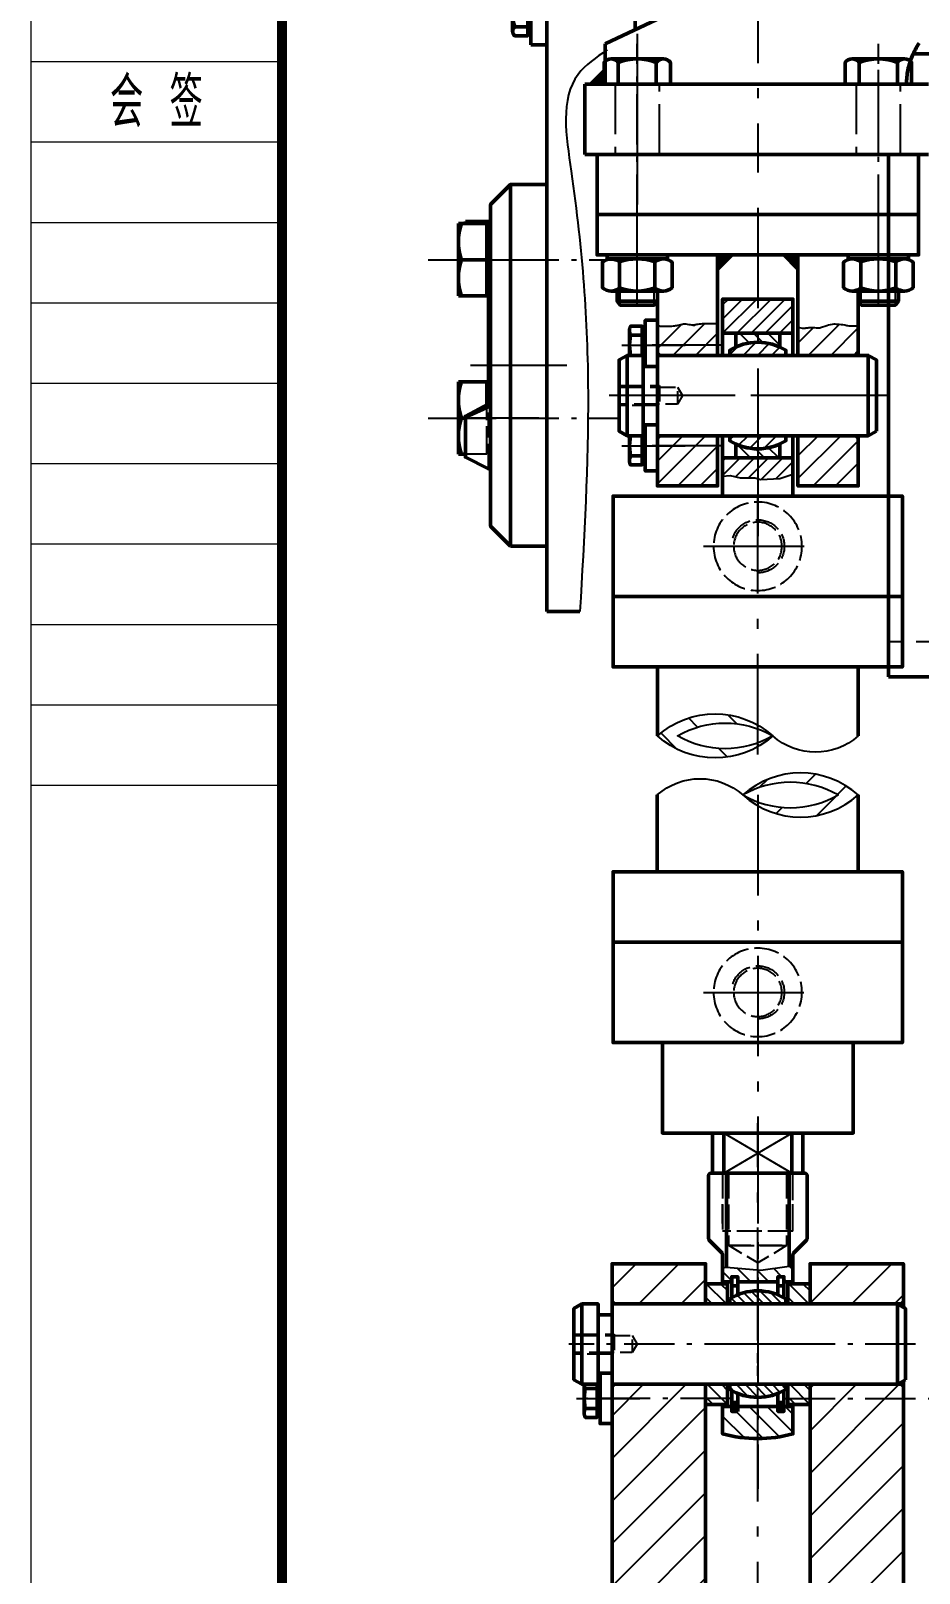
# Model space of a CAD drawing. Extents: x 0 to 5945, y 0 to 4205.
# Drawn here: x 0 to 442, y 1588 to 2355 of the extents above; entities that cross this region are included whole.
import ezdxf
from ezdxf.enums import TextEntityAlignment as Align

# ---------------------------------------------------------------- set-up
doc = ezdxf.new("R2010")
doc.units = 0
doc.header["$LTSCALE"] = 5
for name, pattern in [('CENTER', [16, 10, -2.5, 1, -2.5]), ('CENTER2', [8, 5, -1.25, 0.5, -1.25]), ('DASHED', [6.25, 5, -1.25]), ('DASHED2', [3.1, 2.5, -0.6])]:
    doc.linetypes.add(name, pattern=pattern)
doc.layers.get('0').update_dxf_attribs({"color": 4, "linetype": 'CONTINUOUS', "lineweight": 50})
for name, color, linetype, lineweight in [('1', 4, 'CONTINUOUS', 50), ('3', 7, 'DASHED', 25), ('3A', 7, 'DASHED2', 25), ('4', 7, 'CONTINUOUS', 25), ('7', 2, 'CENTER', 25), ('7A', 2, 'CENTER2', 25), ('8', 7, 'CONTINUOUS', 25), ('图框_外框', 130, 'CONTINUOUS', 20)]:
    doc.layers.add(name, color=color, linetype=linetype, lineweight=lineweight)
doc.styles.add('H35', font='bgdx.shx', dxfattribs={"width": 0.7, "bigfont": 'bghzdx.shx'})
doc.styles.add('H5', font='bgdx.shx', dxfattribs={"width": 0.7, "bigfont": 'bghzdx.shx'})

# ---------------------------------------------------------------- blocks, each defined once
blk = doc.blocks.new('643_s')
at = {"layer": '1'}
for p, q in [((0, 180), (0, 0)), ((18, 166.6), (18, 90)), ((18, 90), (18, 13.4))]:
    blk.add_line(p, q, dxfattribs=at)
for points in [[(-10, 153.688101), (-10, 170), (0, 180), (18, 180), (18, 166.6)], [(-10, 155.5), (-10, 153.688101)], [(0, 0), (-10, 10), (-10, 131.311899)], [(18, 13.4), (18, 0), (0, 0)]]:
    blk.add_lwpolyline(points, dxfattribs=at)
at = {"layer": '7', "flags": 128}
for points in [[(-20, 142.5), (-10, 142.5), (4, 142.5), (14, 142.5)], [(-20, 90), (-10, 90), (18, 90), (28, 90)], [(14, 63.75), (4, 63.75), (-10, 63.75), (-20, 63.75)]]:
    blk.add_lwpolyline(points, dxfattribs=at)
blk = doc.blocks.new('22107644-S2')
at = {"layer": '1'}
for points in [[(0, 0), (72.2, 0)], [(72.7, 0), (78.29, -12.5), (77.79, -12.5), (71.7, -1)], [(96.75, -12.5), (98.21, -12.5), (104, -1), (104, 0), (72.2, 0)], [(-19, -12.5), (-19, 0), (0, 0)], [(71.7, -1), (-18, -1), (-18, -12.5), (-19, -12.5)], [(78.04, -12.5), (96.75, -12.5)]]:
    blk.add_lwpolyline(points, dxfattribs=at)
at = {"layer": '3A'}
for p, q in [((-13, 0), (-13, -1)), ((13, 0), (13, -1))]:
    blk.add_line(p, q, dxfattribs=at)
blk.add_lwpolyline([(104, -1), (71.7, -1)], dxfattribs=at)
blk = doc.blocks.new('6kt-schr-N24x50-S4')
at = {"layer": '1'}
for p, q in [((-15, -18), (-15, 18)), ((-0.8, 18), (-15, 18)), ((-0.8, 16.6), (-0.8, 18)), ((-0.8, -16.6), (-0.8, 16.6)), ((-0.8, 16.6), (0, 16.6)), ((0, 16.6), (0, 11.19)), ((0, 11.19), (0, -11.19)), ((-13.39, 0), (-0.8, 0)), ((0, -11.19), (0, -16.6)), ((-0.8, -18), (-15, -18)), ((-0.8, -18), (-0.8, -16.6)), ((-0.8, -16.6), (0, -16.6))]:
    blk.add_line(p, q, dxfattribs=at)
for centre in [(10.95, 9), (10.95, -9)]:
    blk.add_arc(centre, 25.95, 159.70545, 200.29455, dxfattribs=at)
at = {"layer": '7A'}
blk.add_line((-30, 0), (65, 0), dxfattribs=at)
blk = doc.blocks.new('6kt-schr-N24x50-S3')
at = {"layer": '1'}
for p, q in [((-15, -18), (-15, 18)), ((-0.8, 18), (-15, 18)), ((-0.8, 16.6), (-0.8, 18)), ((-0.8, 16.6), (0, 16.6)), ((-0.8, 6.62), (-0.8, 16.6)), ((0, 16.6), (0, 11.19)), ((0, 11.19), (0, 7.05)), ((-11.5, 0), (-13.39, 0)), ((-11.5, -18), (-15, -18))]:
    blk.add_line(p, q, dxfattribs=at)
for centre in [(10.95, 9), (10.95, -9)]:
    blk.add_arc(centre, 25.95, 159.70545, 200.29455, dxfattribs=at)
at = {"layer": '3A'}
for p, q in [((-11.5, 0), (-0.8, 0)), ((-0.8, -16.6), (-0.8, 6.62)), ((-0.8, -18), (-11.5, -18)), ((-0.8, -18), (-0.8, -16.6)), ((-0.8, -16.6), (0, -16.6))]:
    blk.add_line(p, q, dxfattribs=at)
at = {"layer": '7A'}
blk.add_line((-30, 0), (65, 0), dxfattribs=at)
blk = doc.blocks.new('640_D1')
at = {"layer": '1', "flags": 128}
for points in [[(-272.5, 128), (-225, 128)], [(-75, 128), (30.4, 128)], [(90.4, 128), (120.4, 128), (120.4, 84), (90.4, 84)]]:
    blk.add_lwpolyline(points, dxfattribs=at)
at = {"layer": '1'}
for points in [[(-272.5, 111.5), (-272.5, 128)], [(30.4, 84), (16.6, 84)], [(90.4, 7), (120.4, 7), (120.4, -37), (90.4, -37), (74.08, -37)]]:
    blk.add_lwpolyline(points, dxfattribs=at)
at = {"layer": '3A'}
blk.add_line((73.6, -36), (90.4, -36), dxfattribs=at)
at = {"layer": '3A', "flags": 128}
for points in [[(30.4, 84), (30.4, 127), (29.4, 128)], [(90.4, 84), (90.4, 127), (91.4, 128)], [(90.4, 7), (90.4, -36), (91.4, -37)]]:
    blk.add_lwpolyline(points, dxfattribs=at)
at = {"layer": '4'}
blk.add_spline([(6.93, 98), (-5.23, 112.41), (-53.45, 115.88), (-163.57, 107.5), (-272.5, 111.5)], degree=3, dxfattribs=at)
at = {"layer": '7'}
blk.add_line((24.4, 81.26), (24.4, 131.11), dxfattribs=at)
blk = doc.blocks.new('Achsh-30x8-S')
at = {"layer": '1'}
for p, q in [((9, 8.36), (8, 8.36)), ((15.87, 6.01), (15.02, 6.01)), ((17, -8.23), (17, 7.15)), ((15.87, -6.01), (9.5, -6.01)), ((9.5, -8.36), (8, -8.36))]:
    blk.add_line(p, q, dxfattribs=at)
at = {"layer": '1', "flags": 128}
blk.add_lwpolyline([(8, -15), (0, -15), (0, -6), (0, 15), (8, 15)], close=True, dxfattribs=at)
blk.add_lwpolyline([(9.5, 6), (9.5, -10.45), (15.87, -10.45, 0.510807), (15.87, -6.01, 0.189003), (15.87, 6.01, 0.118881), (16.7, 6.98)], format="xyb", dxfattribs=at)
at = {"layer": '7A'}
blk.add_line((24.18, 0), (-43.44, 0), dxfattribs=at)
blk = doc.blocks.new('22107569-St')
at = {"xscale": -1}
for name, p, rotation in [('640_D1', (812, 149.27), 270), ('22107644-S2', (968, 51.77), 90)]:
    blk.add_blockref(name, p, dxfattribs=dict(at, rotation=rotation))
blk.add_blockref('Achsh-30x8-S', (940, 173.67))
for name, p in [('643_s', (958, -90.73)), ('6kt-schr-N24x50-S4', (969, 51.77)), ('6kt-schr-N24x50-S3', (969, -26.98))]:
    blk.add_blockref(name, p, dxfattribs=at)
blk = doc.blocks.new('*X201')
at = {"layer": '8', "lineweight": 25}
for p, q in [((-6.37, 10.6), (-10.88, 6.09)), ((8.68, 4.44), (13.23, 8.99)), ((27.01, 1.56), (18.96, -6.5)), ((-20.61, -3.64), (-21.89, -4.92)), ((-6.2, -10.44), (-1.93, -6.17))]:
    blk.add_line(p, q, dxfattribs=at)
blk = doc.blocks.new('*X202')
at = {"layer": '8', "lineweight": 25}
for p, q in [((-10.33, 3.81), (-10.59, 3.55)), ((-10.04, -2.97), (-4.98, 2.09)), ((1.56, 1.56), (-2.97, -2.97)), ((4.1, -2.97), (10.67, 3.6)), ((11.41, -2.73), (11.17, -2.97))]:
    blk.add_line(p, q, dxfattribs=at)
blk = doc.blocks.new('*X203')
at = {"layer": '8', "lineweight": 25}
for p, q in [((-13.21, -2.6), (-7.23, 3.38)), ((-0.16, 3.38), (-4.78, -1.24)), ((2.07, -1.47), (6.92, 3.38)), ((8.79, -1.82), (7.6, -3))]:
    blk.add_line(p, q, dxfattribs=at)
blk = doc.blocks.new('*X204')
at = {"layer": '8', "lineweight": 25}
for p, q in [((-14.21, 0.07), (-13.88, -0.26)), ((-3.18, -3.89), (-9.51, 2.44)), ((-2.44, 2.44), (3.76, -3.76)), ((9.35, -2.27), (4.63, 2.44)), ((11.7, 2.44), (13.79, 0.35))]:
    blk.add_line(p, q, dxfattribs=at)
blk = doc.blocks.new('*X205')
at = {"layer": '8', "lineweight": 25}
for p, q in [((-4.92, -2.16), (-9.03, 1.96)), ((-3.73, 3.73), (2.16, -2.16)), ((9.23, -2.16), (2.74, 4.33)), ((11.62, 2.52), (15.96, -1.82)), ((-12.04, -2.1), (-11.99, -2.16))]:
    blk.add_line(p, q, dxfattribs=at)
blk = doc.blocks.new('*X206')
at = {"layer": '8', "lineweight": 25}
for p, q in [((-15.03, 7.95), (1.97, -9.05)), ((9.05, -9.05), (-7.95, 7.95)), ((-0.88, 7.95), (16.12, -9.05)), ((16.14, -1.99), (6.19, 7.95)), ((13.26, 7.95), (16.14, 5.08)), ((-5.1, -9.05), (-18.86, 4.72)), ((-18.86, -2.35), (-12.17, -9.05))]:
    blk.add_line(p, q, dxfattribs=at)
blk = doc.blocks.new('*X207')
at = {"layer": '8', "lineweight": 25}
for p, q in [((-20.07, 2.39), (-11.75, -5.93)), ((-4.21, -6.4), (-15.01, 4.4)), ((-7.94, 4.4), (1.98, -5.52)), ((8.51, -4.98), (-0.87, 4.4)), ((6.2, 4.4), (14.93, -4.33)), ((14.93, 2.74), (13.27, 4.4))]:
    blk.add_line(p, q, dxfattribs=at)
blk = doc.blocks.new('*X209')
at = {"layer": '8', "lineweight": 25}
for p, q in [((5.52, 5.52), (10.14, 10.14)), ((-13.67, 7.54), (-17.59, 3.63)), ((25.5, 4.29), (21.19, -0.02)), ((-23, -1.79), (-23.49, -2.28)), ((-9.43, -9.43), (-6.38, -6.38)), ((20.41, -0.8), (10.79, -10.42))]:
    blk.add_line(p, q, dxfattribs=at)
blk = doc.blocks.new('7616-Dg')
at = {"layer": '8'}
h = blk.add_hatch(dxfattribs=at)
h.set_pattern_fill('ANSI31', color=256, scale=2, angle=90, style=0)
h.set_pattern_definition([(45, (3130.3435, -1702.048), (4.490128, -4.490128), [])])
h.paths.add_polyline_path([(-1.55, 36.69), (-15.6, 38.59), (-17.5, 37.78), (-17.5, 31), (-13, 31), (-13, 33.5), (-10, 33.5), (-10, 31), (10, 31), (10, 33.5), (13, 33.5), (13, 31), (17.5, 31), (17.5, 37.78), (15.6, 38.16)])
h.paths.add_polyline_path([(17.5, -44.64), (17.5, -31), (13, -31), (13, -33.5), (10, -33.5), (10, -31), (-10, -31), (-10, -33.5), (-13, -33.5), (-13, -31), (-17.5, -31), (-17.5, -44.64, 0.134992)])
h = blk.add_hatch(dxfattribs=at)
h.set_pattern_fill('ANSI31', color=256, angle=90, style=0)
h.set_pattern_definition([(45, (3130.3435, -1702.0478), (2.245064, -2.245064), [])])
h.paths.add_polyline_path([(14, 20), (14, 22.5, 0.285714), (-14, 22.5), (-14, 20)])
h.paths.add_polyline_path([(14, -22.5), (14, -20), (-14, -20), (-14, -22.5, 0.285714)])
h = blk.add_hatch(dxfattribs=at)
h.set_pattern_fill('ANSI31', color=256, scale=0.3, angle=315, style=0)
h.set_pattern_definition([(180, (3130.3435, -1702.0478), (-3e-16, 0.9525), [])])
h.paths.add_polyline_path([(10, -29), (13, -29), (13, -33.5), (10, -33.5)])
h.paths.add_polyline_path([(-13, -29), (-10, -29), (-10, -31), (-10, -33.5), (-13, -33.5)])
at = {"layer": '1'}
for p, q in [((17.5, 502.95), (-17.5, 502.95)), ((-11, 496.06), (-11, 502.95)), ((11, 502.95), (11, 496.06)), ((-17.5, 440.95), (17.5, 440.95)), ((-72, 371.95), (72, 371.95)), ((-50, 336.95), (50, 336.95)), ((-49.99, 235), (50.01, 235)), ((-71.99, 200), (72.01, 200)), ((-71.99, 150), (72.01, 150)), ((-15.6, 38.59), (-15.6, 85)), ((15.6, 85), (15.6, 38.16)), ((-13, 31), (-17.5, 31)), ((17.5, 31), (13, 31)), ((-10, 29), (-13, 29)), ((13, 29), (10, 29)), ((-13, -29), (-10, -29)), ((-10, -31), (-10, -24.54)), ((10, -24.54), (10, -33.5)), ((10, -29), (13, -29)), ((-17.5, -31), (-13, -31)), ((-10, -31), (10, -31)), ((13, -31), (17.5, -31))]:
    blk.add_line(p, q, dxfattribs=at)
at = {"layer": '1', "flags": 128}
for points in [[(17.5, 491.95), (17.5, 519.95), (-17.5, 519.95), (-17.5, 491.95)], [(-17.5, 451.95), (-17.5, 421.95), (17.5, 421.95), (17.5, 451.95)], [(50, 302.62), (50, 336.95), (72, 336.95), (72, 371.95), (72, 421.95), (-72, 421.95), (-72, 371.95), (-72, 336.95), (-50, 336.95), (-50, 302.62)], [(50, 302.62), (50, 336.95), (72, 336.95), (72, 371.95), (72, 421.95), (-72, 421.95), (-72, 371.95), (-72, 336.95), (-50, 336.95), (-50, 302.62)], [(-49.99, 273.21), (-49.99, 235), (-71.99, 235), (-71.99, 200), (-71.99, 150), (-47.49, 150), (-47.49, 105), (-22.49, 105), (-22.49, 85), (22.51, 85), (22.51, 105), (47.51, 105), (47.51, 150), (72.01, 150), (72.01, 200), (72.01, 235), (50.01, 235), (50.01, 273.21)], [(-16.86, 85), (-16.86, 105), (16.89, 105), (16.89, 85), (-16.86, 85)], [(-10, 24.54), (-10, 33.5), (-13, 33.5), (-13, 23.09)], [(10, 24.54), (10, 31), (-10, 31), (-10, 24.54)], [(13, 23.09), (13, 33.5), (10, 33.5), (10, 24.54)], [(-13, -23.09), (-13, -33.5), (-10, -33.5), (-10, -24.54)], [(10, -24.54), (10, -31), (-10, -31)], [(10, -33.5), (13, -33.5), (13, -23.09)]]:
    blk.add_lwpolyline(points, dxfattribs=at)
for points in [[(14, 491.95), (14, 494.45, 0.285713), (-14, 494.45), (-14, 491.95)], [(14, 451.95), (14, 449.45, -0.285713), (-14, 449.45), (-14, 451.95)], [(-17.5, 30), (-17.5, 44.59, 0.19891), (-17.79, 45.29), (-24.21, 51.71, -0.198915), (-24.5, 52.41), (-24.5, 84, -0.414214), (-23.5, 85), (23.5, 85, -0.414215), (24.5, 84), (24.5, 52.41, -0.19891), (24.21, 51.71), (17.79, 45.29, 0.198915), (17.5, 44.59), (17.5, 30)], [(14, -20), (14, -22.5, -0.285714), (-14, -22.5), (-14, -20), (14, -20)], [(17.5, -30), (17.5, -44.64, -0.134992), (-17.5, -44.64), (-17.5, -30)]]:
    blk.add_lwpolyline(points, format="xyb", dxfattribs=at)
for points in [[(11, 447.84, -0.217353), (-11, 447.84), (-11, 440.95), (11, 440.95)], [(14, 22.5, 0.285714), (-14, 22.5), (-14, 20), (14, 20)]]:
    blk.add_lwpolyline(points, format="xyb", close=True, dxfattribs=at)
blk.add_lwpolyline([(-22.49, 105), (22.51, 105)], close=True, dxfattribs=at)
at = {"layer": '3A'}
for p, q in [((-17.5, 56.2), (-17.5, 85)), ((17.5, 85), (17.5, 56.2)), ((-17.5, 56.2), (17.5, 56.2))]:
    blk.add_line(p, q, dxfattribs=at)
at = {"layer": '3A', "flags": 128}
blk.add_lwpolyline([(-14.35, 85), (-14.35, 49), (0, 40.38), (14.35, 49), (14.35, 85)], dxfattribs=at)
blk.add_lwpolyline([(14.35, 49), (-14.35, 49)], close=True, dxfattribs=at)
at = {"layer": '3A'}
for centre, radius in [((0, 396.95), 22), ((0, 396.95), 12), ((0.01, 175), 22), ((0.01, 175), 12)]:
    blk.add_circle(centre, radius, dxfattribs=at)
for centre in [(0, 396.95), (0.01, 175)]:
    blk.add_arc(centre, 13.2, 18.51413, 270, dxfattribs=at)
at = {"layer": '4'}
for p, q in [((-16.86, 85), (16.89, 105)), ((16.89, 85), (-16.86, 105)), ((-17.5, 60), (-17.5, 69.59)), ((17.5, 60), (17.5, 69.59)), ((10, 31), (-10, 31))]:
    blk.add_line(p, q, dxfattribs=at)
at = {"layer": '4', "flags": 128}
for points in [[(17.5, 431.92), (13.83, 432.22), (8.8, 431.03), (1.41, 431.03), (-1.55, 430.15), (-11.01, 430.74), (-17.5, 432.81)], [(-17.5, 37.78), (-15.6, 38.59), (-1.55, 36.69), (15.6, 38.16), (17.5, 37.78)]]:
    blk.add_lwpolyline(points, dxfattribs=at)
blk.add_lwpolyline([(-7.5, 302.62, 0.381966), (50, 302.62, 0.381966), (-7.5, 302.62, 0.267949), (40, 302.62, 0.267949)], format="xyb", close=True, dxfattribs=at)
at = {"layer": '4'}
blk.add_lwpolyline([(7.5, 273.21, -0.381966), (-50, 273.21, -0.381966), (7.5, 273.21, -0.267949), (-40, 273.21, -0.267949)], format="xyb", close=True, dxfattribs=at)
for centre, start, end in [((-28.75, 326.38), 228.18969, 311.81032), ((28.75, 249.45), 48.18969, 131.81031)]:
    blk.add_arc(centre, 31.88, start, end, dxfattribs=at)
at = {"layer": '7', "flags": 128}
for points in [[(0, 452), (0, 422), (0, 397)], [(0, 293.41), (0, 422), (0, 422)], [(27, 396.95), (22, 396.95), (-22, 396.95), (-27, 396.95)], [(0.01, 273.21), (0.01, 55), (0.01, 30)], [(27.01, 175), (22.01, 175), (-21.99, 175), (-26.99, 175)], [(0, 110), (0, 85), (0, -47), (0, -72)], [(0, -72), (0, -47), (0, 85), (0, 110)]]:
    blk.add_lwpolyline(points, dxfattribs=at)
at = {"layer": '7A', "flags": 128}
blk.add_lwpolyline([(-17.5, 0), (-17.5, 0), (17.5, 0), (17.5, 0)], dxfattribs=at)
at = {"layer": '8'}
for name, p in [('*X206', (1.37, 512)), ('*X203', (2.22, 499.57)), ('*X205', (-1.95, 494.11)), ('*X204', (0.22, 449.51)), ('*X202', (-0.4, 443.92)), ('*X207', (2.57, 436.55)), ('*X201', (21.26, 302.53))]:
    blk.add_blockref(name, p, dxfattribs=at)
at = {"layer": '8', "extrusion": (0, 0, -1), "zscale": -1}
blk.add_blockref('*X209', (18.51, 273.41), dxfattribs=at)
blk = doc.blocks.new('*X252')
at = {"layer": '8', "lineweight": 25}
for p, q in [((2.06, 23.28), (-10.01, 11.2)), ((-10.01, -10.01), (9.98, 9.99)), ((9.98, -11.23), (-2.01, -23.22))]:
    blk.add_line(p, q, dxfattribs=at)
blk = doc.blocks.new('*X253')
at = {"layer": '8', "lineweight": 25}
for p, q in [((-2.98, 18.23), (-7.49, 13.72)), ((-7.49, -7.49), (12.51, 12.51)), ((12.51, -8.71), (-7.05, -28.27))]:
    blk.add_line(p, q, dxfattribs=at)
blk = doc.blocks.new('22107630-Ds')
at = {"layer": '1'}
for p, q in [((-398.4, -56.05), (-398.4, 88.95)), ((-394, 88.95), (-312, 88.95)), ((-307.59, -56.05), (-307.59, 88.95)), ((6, 88.95), (8.73, 88.95)), ((7, 87.95), (8.15, 87.95)), ((45.27, 88.95), (48, 88.95)), ((45.85, 87.95), (47, 87.95)), ((-394, -56.05), (-312, -56.05)), ((-361, -55.05), (-393, -55.05)), ((-313, -55.05), (-345, -55.05)), ((6, -56.05), (48, -56.05))]:
    blk.add_line(p, q, dxfattribs=at)
for points in [[(-438, -56.05), (-438, 88.95), (-394, 88.95), (-393, 87.95), (-393, 77.95)], [(-313, -30.05), (-313, -55.05), (-312, -56.05), (6, -56.05), (7, -55.05), (7, -9.55)], [(-393, -30.05), (-393, -55.05), (-394, -56.05), (-438, -56.05)], [(-313, -30.05), (-322.01, -30.05)]]:
    blk.add_lwpolyline(points, dxfattribs=at)
blk.add_lwpolyline([(7, -9.55), (-178.01, -9.55, -0.414214), (-183.01, -4.55), (-183.01, 37.45, -0.414214), (-178.01, 42.45), (7, 42.45), (7, 87.95), (6, 88.95), (-312, 88.95), (-313, 87.95), (-313, 77.95)], format="xyb", dxfattribs=at)
at = {"layer": '1', "flags": 128}
for points in [[(47, 42.45), (66.99, 42.45), (66.99, 88.95), (48, 88.95), (47, 87.95)], [(47, -55.05), (48, -56.05), (66.99, -56.05), (66.99, -9.55), (47, -9.55)]]:
    blk.add_lwpolyline(points, close=True, dxfattribs=at)
at = {"layer": '7'}
blk.add_line((-131.27, 16.45), (80.69, 16.45), dxfattribs=at)
at = {"layer": '7', "flags": 128}
for points in [[(-353, 93.95), (-353, 88.95), (-353, -56.05), (-353, -61.05)], [(-443, 16.45), (-438, 16.45), (-173.54, 16.45)]]:
    blk.add_lwpolyline(points, dxfattribs=at)
at = {"layer": '7A', "flags": 128}
for points in [[(0, 29.95), (0, 29.95), (0, 105.41), (0, 105.41)], [(27, 94.95), (27, 94.95), (27, -77.55), (27, -77.55)], [(0, 2.95), (0, 2.95), (0, -72.5), (0, -72.5)]]:
    blk.add_lwpolyline(points, dxfattribs=at)
at = {"layer": '8', "lineweight": 25}
for p, q in [((-415.18, 88.95), (-438, 66.13)), ((-438, 87.34), (-436.39, 88.95)), ((-438, 44.92), (-398.4, 84.53)), ((-307.59, -36.81), (-181.84, 88.95)), ((-203.06, 88.95), (-307.59, -15.59)), ((-307.59, 5.62), (-224.27, 88.95)), ((-245.48, 88.95), (-307.59, 26.83)), ((-307.59, 48.05), (-266.7, 88.95)), ((-287.91, 88.95), (-307.59, 69.26)), ((-160.63, 88.95), (-305.62, -56.05)), ((-284.41, -56.05), (-139.42, 88.95)), ((-118.2, 88.95), (-164.7, 42.45)), ((-143.49, 42.45), (-96.99, 88.95)), ((-75.78, 88.95), (-122.27, 42.45)), ((-101.06, 42.45), (-54.57, 88.95)), ((-33.35, 88.95), (-79.85, 42.45)), ((-58.63, 42.45), (-12.14, 88.95)), ((7, 86.87), (-37.41, 42.45)), ((-398.4, 63.31), (-438, 23.71)), ((-16.2, 42.45), (7, 65.65)), ((-438, 2.49), (-398.4, 42.1)), ((7, 44.44), (5.01, 42.45)), ((-183.01, 24.15), (-263.2, -56.05)), ((-398.4, 20.89), (-438, -18.72)), ((-241.99, -56.05), (-183.01, 2.93)), ((-438, -39.93), (-398.4, -0.33)), ((-174.27, -9.55), (-220.77, -56.05)), ((-199.55, -56.05), (-153.05, -9.55)), ((-131.85, -9.55), (-178.34, -56.05)), ((-157.13, -56.05), (-110.63, -9.55)), ((-89.41, -9.55), (-135.91, -56.05)), ((-114.7, -56.05), (-68.2, -9.55)), ((-46.99, -9.55), (-93.49, -56.05)), ((-72.28, -56.05), (-25.78, -9.55)), ((-4.57, -9.55), (-51.07, -56.05)), ((-398.4, -21.54), (-432.9, -56.05)), ((-29.85, -56.05), (7, -19.2)), ((-411.69, -56.05), (-398.4, -42.75)), ((7, -40.41), (-8.63, -56.05))]:
    blk.add_line(p, q, dxfattribs=at)
at = {"layer": '8'}
for name, p in [('*X253', (54.49, 70.72)), ('*X252', (57.01, -32.82))]:
    blk.add_blockref(name, p, dxfattribs=at)
blk = doc.blocks.new('22107633-V')
at = {"layer": '1'}
for p, q in [((4, -20), (4, 20)), ((161.0002, -20), (161.0002, 20)), ((12.0002, -14.5), (12.0002, 14.5)), ((19.0002, -14.5), (19.0002, 14.5))]:
    blk.add_line(p, q, dxfattribs=at)
at = {"layer": '1', "flags": 128}
blk.add_lwpolyline([(165.0002, -17.691), (165.0002, 17.69), (161.0002, 20), (19.0002, 20), (19.0002, 14.5), (12.0002, 14.5), (12.0002, 20), (4, 20), (0, 17.69), (0, -17.691), (4, -20), (12.0002, -20), (12.0002, -14.5), (19.0002, -14.5), (19.0002, -20), (161.0002, -20)], close=True, dxfattribs=at)
at = {"layer": '3A', "flags": 128}
for points in [[(0, 5), (20.0002, 5), (20.0002, -5), (0, -5)], [(0, 4.25), (29.0002, 4.25), (29.0002, -4.25), (0, -4.25)], [(29.0002, 4.25), (31.4542, 0), (29.0002, -4.25)]]:
    blk.add_lwpolyline(points, dxfattribs=at)
at = {"layer": '7A', "flags": 128}
blk.add_lwpolyline([(170.0002, 0), (170.0002, 0), (-2.5, 0)], dxfattribs=at)
blk = doc.blocks.new('Achsh-25x6-Sa1')
at = {"layer": '1'}
for p, q in [((-13.9, 7), (-13.9, -7.23)), ((-13.36, 5), (-7.5, 5)), ((-13.36, -5), (-7.5, -5))]:
    blk.add_line(p, q, dxfattribs=at)
at = {"layer": '1', "flags": 128}
for points in [[(-7.5, 7), (-7.5, -8), (-6, -8), (-6, 8), (-7, 8)], [(-6, 12.5), (-6, -12.5), (0, -12.5), (0, 7)]]:
    blk.add_lwpolyline(points, dxfattribs=at)
blk.add_lwpolyline([(-13.89, 7, 0.041656), (-13.86, 6.59, 0.03097), (-13.77, 6.12, 0.022881), (-13.6, 5.6, 0.017038), (-13.36, 5), (-13.9, 0), (-13.36, -5, 0.048907), (-13.76, -6.22, 0.055959), (-13.9, -7.41, 0.031334), (-13.87, -7.97, 0.033821), (-13.76, -8.51, 0.036264), (-13.59, -9, 0.038393), (-13.36, -9.46), (-7.5, -9.46), (-7.5, 7)], format="xyb", dxfattribs=at)
at = {"layer": '7'}
for p, q in [((-17.71, 0), (13.79, 0)), ((-9.33, 0), (-1.94, 0))]:
    blk.add_line(p, q, dxfattribs=at)
blk = doc.blocks.new('*X262')
at = {"layer": '8', "lineweight": 25}
for p, q in [((-2.19, 4.88), (-5.25, 1.82)), ((-5.12, -5.12), (4.88, 4.88)), ((5.75, -1.32), (1.95, -5.12))]:
    blk.add_line(p, q, dxfattribs=at)
blk = doc.blocks.new('*X263')
at = {"layer": '8', "lineweight": 25}
for p, q in [((-2.03, 5.04), (-5.59, 1.48)), ((-4.96, -4.96), (5.04, 5.04)), ((5.41, -1.66), (2.11, -4.96))]:
    blk.add_line(p, q, dxfattribs=at)
blk = doc.blocks.new('SN 410-A40x60x11')
at = {"layer": '1', "flags": 128}
for points in [[(0, 30), (-11, 30), (-11, 20), (0, 20)], [(0, -30), (-11, -30), (-11, -20), (0, -20)]]:
    blk.add_lwpolyline(points, close=True, dxfattribs=at)
at = {"layer": '8'}
for name, p in [('*X263', (-5.42, 24.96)), ('*X262', (-5.75, -24.87))]:
    blk.add_blockref(name, p, dxfattribs=at)
blk = doc.blocks.new('22107565-Ss')
at = {"rotation": 90}
blk.add_blockref('22107630-Ds', (851.45, 353), dxfattribs=at)
for p in [(820, 380), (861, 380)]:
    blk.add_blockref('SN 410-A40x60x11', p)
at = {"xscale": -1}
blk.add_blockref('22107633-V', (926.5, 380), dxfattribs=at)
at = {"layer": '3A', "xscale": -1}
blk.add_blockref('Achsh-25x6-Sa1', (907.5, 353), dxfattribs=at)
blk = doc.blocks.new('6kt-verschr-M20x110-V')
at = {"layer": '1'}
for p, q in [((-12.99, 12.5), (12.99, 12.5)), ((-9.48, 10.71), (-9.48, 0)), ((9.48, 10.71), (9.48, 0)), ((-8.77, -88.52), (-8.77, -101.48)), ((8.77, -88.52), (8.77, -101.48)), ((12.99, -103), (-12.99, -103)), ((-10, -108.01), (10, -108.01))]:
    blk.add_line(p, q, dxfattribs=at)
at = {"layer": '1', "flags": 128}
blk.add_lwpolyline([(15, 0), (-16.5, 0), (-16.5, 10.71, -0.510795), (-9.48, 10.71, -0.188993), (9.48, 10.71, -0.510795), (16.5, 10.71), (16.5, 0)], format="xyb", close=True, dxfattribs=at)
for points in [[(-13.01, -87, 0.179455), (-17.32, -88.61), (-17.32, -101.39, 0.366725), (-8.77, -101.48, 0.173815), (8.77, -101.48, 0.366725), (17.32, -101.39), (17.32, -88.61, 0.179455), (13.01, -87)], [(12.97, -87, 0.174003), (8.77, -88.52, 0.173815), (-8.77, -88.52, 0.174027), (-12.97, -87)]]:
    blk.add_lwpolyline(points, format="xyb", dxfattribs=at)
blk.add_lwpolyline([(-15, -87), (15, -87), (15, -85), (-15, -85)], close=True, dxfattribs=at)
blk.add_lwpolyline([(-10, -103), (-10, -108.01), (-8.5, -110.01), (8.5, -110.01), (10, -108.01), (10, -103)], dxfattribs=at)
at = {"layer": '4'}
for p, q in [((-8.5, -110.01), (-8.5, -103)), ((8.5, -110.01), (8.5, -103))]:
    blk.add_line(p, q, dxfattribs=at)
at = {"layer": '7A', "flags": 128}
blk.add_lwpolyline([(0, -110.01), (0, -103), (0, 20.05)], dxfattribs=at)
blk = doc.blocks.new('*X173')
at = {"layer": '8', "lineweight": 50}
for p, q in [((1.61875, 3.0625), (-4.68125, 3.0625)), ((-3.80625, 2.1875), (1.61875, 2.1875)), ((1.61875, 1.3125), (-2.93125, 1.3125)), ((-2.05625, 0.4375), (1.61875, 0.4375)), ((1.61875, -0.4375), (-1.18125, -0.4375)), ((-0.30625, -1.3125), (1.61875, -1.3125)), ((1.61875, -2.1875), (0.56875, -2.1875)), ((1.44375, -3.0625), (1.61875, -3.0625))]:
    blk.add_line(p, q, dxfattribs=at)
blk = doc.blocks.new('*X174')
at = {"layer": '8', "lineweight": 50}
for p, q in [((4.68125, 3.0625), (-1.61875, 3.0625)), ((-1.61875, 2.1875), (3.80625, 2.1875)), ((2.93125, 1.3125), (-1.61875, 1.3125)), ((-1.61875, 0.4375), (2.05625, 0.4375)), ((1.18125, -0.4375), (-1.61875, -0.4375)), ((-1.61875, -1.3125), (0.30625, -1.3125)), ((-0.56875, -2.1875), (-1.61875, -2.1875)), ((-1.61875, -3.0625), (-1.44375, -3.0625))]:
    blk.add_line(p, q, dxfattribs=at)
blk = doc.blocks.new('22107580-S')
at = {"layer": '8'}
h = blk.add_hatch(dxfattribs=at)
h.set_pattern_fill('ANSI31', color=256, scale=2.5, angle=90, style=0)
h.set_pattern_definition([(135, (-606.226, -595.105), (-5.61266, -5.61266), [])])
h.paths.add_polyline_path([(-20, -70), (-20, -55.92, -0.116903), (-23.14, -56.61, -0.021573), (-23.56, -56.58, -0.007419), (-24.29, -56.49, 0.014158), (-25.44, -56.38, 0.035253), (-28.31, -56.38, -0.018039), (-30.02, -56.45, -0.015986), (-30.66, -56.43, -0.023675), (-31.18, -56.38), (-34.46, -55.2, 0.072704), (-37.84, -54.54, 0.022903), (-38.58, -54.54, 0.010224), (-39.69, -54.62, 0.00827), (-43.24, -55, -0.046778), (-45.42, -55.46, -0.034122), (-50, -55.46), (-50, -69), (-49, -70)])
h.paths.add_polyline_path([(-49, -110), (-50, -111), (-50, -135), (-20, -135), (-20, -110)])
h.paths.add_polyline_path([(26.92, -54.31), (22.56, -54.31), (20, -54.31), (20, -70), (49, -70), (50, -69), (50, -55, -0.048206), (49, -55.45, -0.023057), (48.79, -55.51, -0.019576), (48.52, -55.57, -0.02227), (47.96, -55.63, -0.018778), (46.44, -55.69, -0.014428), (44.27, -55.64, -0.008692), (41.5, -55.46, -0.02318), (39.2, -55, 0.013452), (37.81, -54.68, 0.013603), (37.28, -54.58, 0.018348), (36.9, -54.54, 0.020374), (36.35, -54.53, 0.017316), (35.68, -54.56, 0.02225), (34.24, -54.76, -0.048731), (31.39, -55, -0.008749), (32.34, -54.98, -0.01032), (31.68, -54.91, -0.011645), (29.9, -54.66, 0.02388)])
h.paths.add_polyline_path([(50, -135), (50, -111), (49, -110), (20, -110), (20, -135)])
at = {"layer": '1'}
for p, q in [((-12.93, -20), (-20, -27.07)), ((12.93, -20), (20, -27.07))]:
    blk.add_line(p, q, dxfattribs=at)
at = {"layer": '1', "flags": 128}
blk.add_lwpolyline([(-80, 0), (80, 0), (80, -20), (-80, -20)], close=True, dxfattribs=at)
for points in [[(-20, -70), (-20, -20), (-50, -20)], [(20, -20), (20, -70)], [(-50, -38), (-50, -70)], [(50, -70), (50, -38)], [(-50, -69), (-49, -70), (-20, -70)], [(50, -69), (49, -70), (20, -70)], [(-50, -111), (-49, -110), (-20, -110)], [(-50, -110), (-50, -135), (-20, -135), (-20, -110)], [(50, -111), (49, -110), (20, -110)], [(20, -110), (20, -135), (50, -135), (50, -110)]]:
    blk.add_lwpolyline(points, dxfattribs=at)
at = {"layer": '4'}
for points in [[(-50, -55.46, 0.034122), (-45.42, -55.46, 0.046778), (-43.24, -55, -0.00827), (-39.69, -54.62, -0.010224), (-38.58, -54.54, -0.022903), (-37.84, -54.54, -0.074255), (-34.39, -55.23), (-31.18, -56.38, 0.023675), (-30.66, -56.43, 0.015986), (-30.02, -56.45, 0.018039), (-28.31, -56.38, -0.035253), (-25.44, -56.38, -0.014158), (-24.29, -56.49, 0.007419), (-23.56, -56.58, 0.021573), (-23.14, -56.61, 0.116903), (-20, -55.92)], [(20, -54.31), (22.56, -54.31), (26.92, -54.31, -0.02388), (29.9, -54.66, 0.011645), (31.68, -54.91, 0.01032), (32.34, -54.98, 0.008749), (31.39, -55, 0.047173), (34.15, -54.77, -0.023646), (35.68, -54.56, -0.01674), (36.33, -54.53, -0.021194), (36.9, -54.54, -0.019934), (37.31, -54.59, -0.012789), (37.81, -54.68, -0.013452), (39.2, -55, 0.02318), (41.5, -55.46, 0.008692), (44.27, -55.64, 0.014428), (46.44, -55.69, 0.019818), (48.04, -55.62, 0.021154), (48.57, -55.56, 0.015595), (48.79, -55.51, 0.020198), (48.97, -55.46, 0.049397), (50, -55)]]:
    blk.add_lwpolyline(points, format="xyb", dxfattribs=at)
at = {"layer": '7'}
for p, q in [((-60, -27.77), (-60, 9.82)), ((60, -31.95), (60, 14.83)), ((0, 3.43), (0, -137.92)), ((17.96, -65), (52.64, -65)), ((-51.31, -90), (18.77, -90)), ((18.77, -90), (51.64, -90)), ((17.96, -115), (52.64, -115))]:
    blk.add_line(p, q, dxfattribs=at)
at = {"layer": '8'}
for name, p in [('*X174', (-18.38, -23.83)), ('*X173', (18.38, -23.83))]:
    blk.add_blockref(name, p, dxfattribs=at)
blk = doc.blocks.new('22107587-V')
at = {"layer": '1'}
for p, q in [((4, -20), (4, 20)), ((124, -20), (124, 20)), ((12, -14.5), (12, 14.5)), ((19, -14.5), (19, 14.5))]:
    blk.add_line(p, q, dxfattribs=at)
at = {"layer": '1', "flags": 128}
blk.add_lwpolyline([(128, -17.69), (128, 17.69), (124, 20), (19, 20), (19, 14.5), (12, 14.5), (12, 20), (4, 20), (0, 17.69), (0, -17.69), (4, -20), (12, -20), (12, -14.5), (19, -14.5), (19, -20), (124, -20)], close=True, dxfattribs=at)
at = {"layer": '3A', "flags": 128}
for points in [[(0, 5), (20, 5), (20, -5), (0, -5)], [(0, 4.25), (29, 4.25), (29, -4.25), (0, -4.25)], [(29, 4.25), (31.45, 0), (29, -4.25)]]:
    blk.add_lwpolyline(points, dxfattribs=at)
at = {"layer": '7', "flags": 128}
for points in [[(35.3, 0), (0, 0), (-5, 0)], [(133, 0), (128, 0), (41.39, 0)]]:
    blk.add_lwpolyline(points, dxfattribs=at)
blk = doc.blocks.new('Achsh-25x6-Sa')
at = {"layer": '1'}
for p, q in [((-13.9, 20), (-13.9, 32.23)), ((-13.36, 30), (-7.5, 30)), ((-13.36, 20), (-7.5, 20)), ((-13.9, -20), (-13.9, -32.23)), ((-13.36, -20), (-7.5, -20)), ((-13.36, -30), (-7.5, -30))]:
    blk.add_line(p, q, dxfattribs=at)
at = {"layer": '1', "flags": 128}
for points in [[(-13.36, 20), (-13.9, 25), (-13.36, 30, -0.048903), (-13.76, 31.22, -0.055954), (-13.9, 32.41, -0.031332), (-13.87, 32.97, -0.033818), (-13.76, 33.51, -0.036261), (-13.59, 34, -0.038392), (-13.36, 34.46), (-7.5, 34.45), (-7.5, 20)], [(-13.36, -20), (-13.9, -25), (-13.36, -30, 0.048903), (-13.76, -31.22, 0.055954), (-13.9, -32.41, 0.031332), (-13.87, -32.97, 0.033818), (-13.76, -33.51, 0.036261), (-13.59, -34, 0.038392), (-13.36, -34.46), (-7.5, -34.45), (-7.5, -20)]]:
    blk.add_lwpolyline(points, format="xyb", dxfattribs=at)
for points in [[(-7.5, 20), (-7.5, 33), (-6, 33), (-6, 17), (-7, 17)], [(-6, 14.5), (-6, 37.5), (0, 37.5), (0, 18)], [(-6, -14.5), (-6, -37.5), (0, -37.5), (0, -18)], [(-7.5, -20), (-7.5, -33), (-6, -33), (-6, -17), (-7, -17)]]:
    blk.add_lwpolyline(points, dxfattribs=at)
at = {"layer": '7'}
for p, q in [((-17.71, 25), (13.79, 25)), ((-9.33, 25), (-1.94, 25)), ((-17.71, -25), (13.79, -25)), ((-9.33, -25), (-1.94, -25))]:
    blk.add_line(p, q, dxfattribs=at)
blk = doc.blocks.new('22107563B1-S1')
at = {"layer": '1'}
for p, q in [((750, -1180), (911, -1256)), ((911, -1256), (911, -1276)), ((757.08, -1261), (721, -1261)), ((918.07, -1276), (911, -1268.93)), ((911, -1268.93), (911, -1276)), ((921, -1276), (750, -1276)), ((911, -1276), (761, -1276)), ((911, -1276), (918.07, -1276)), ((921, -1311), (921, -1276)), ((750, -1311), (921, -1311)), ((770, -1323.5), (770, -1311)), ((770, -1508.5), (770, -1323.5)), ((770, -1571), (770, -1508.5)), ((721, -1571), (770, -1571))]:
    blk.add_line(p, q, dxfattribs=at)
blk.add_lwpolyline([(755, -1341), (915, -1341), (915, -1311), (755, -1311)], close=True, dxfattribs=at)
for centre, radius, start, end in [((719.59, -1278.31), 41.79, 22.66124, 32.87385), ((723.33, -1276.75), 37.75, 11.73784, 22.66792), ((726.68, -1276.05), 34.32, 0.08435, 11.73006)]:
    blk.add_arc(centre, radius, start, end, dxfattribs=at)
at = {"layer": '3'}
for p, q in [((764, -1311), (764, -1276)), ((786, -1276), (786, -1311)), ((884, -1311), (884, -1276)), ((906, -1276), (906, -1311)), ((700, -1553.5), (770, -1553.5))]:
    blk.add_line(p, q, dxfattribs=at)
at = {"layer": '7'}
for p, q in [((835, -1215.56), (835, -1320.07)), ((895, -1251), (895, -1276)), ((775, -1311), (775, -1268.92)), ((895, -1276), (895, -1311)), ((895, -1311), (895, -1336)), ((835, -1356.34), (835, -1370.92))]:
    blk.add_line(p, q, dxfattribs=at)
at = {"layer": '8', "lineweight": 50}
for p, q in [((911, -1269.41), (911.49, -1269.41)), ((913.24, -1271.16), (911, -1271.16)), ((911, -1272.91), (914.99, -1272.91)), ((916.74, -1274.66), (911, -1274.66))]:
    blk.add_line(p, q, dxfattribs=at)
for name, p in [('22107569-St', (0, -1415.22)), ('6kt-verschr-M20x110-V', (775, -1276)), ('6kt-verschr-M20x110-V', (895, -1276)), ('22107580-S', (835, -1341)), ('7616-Dg', (835, -1902.95)), ('22107565-Ss', (0, -2282.95))]:
    blk.add_blockref(name, p)
at = {"xscale": -1}
for name, p in [('Achsh-25x6-Sa', (885, -1431)), ('22107587-V', (904, -1431))]:
    blk.add_blockref(name, p, dxfattribs=at)
blk = doc.blocks.new('A0')
at = {"layer": '图框_外框', "color": 5}
for p, q in [((0, 841), (0, 0)), ((25, 468), (0, 468)), ((25, 460), (0, 460)), ((25, 452), (0, 452)), ((25, 444), (0, 444)), ((25, 436), (0, 436)), ((25, 428), (0, 428)), ((25, 420), (0, 420)), ((25, 412), (0, 412)), ((25, 404), (0, 404)), ((25, 396), (0, 396))]:
    blk.add_line(p, q, dxfattribs=at)
at = {"layer": '图框_外框', "color": 7, "const_width": 1}
blk.add_lwpolyline([(25, 10), (1179, 10), (1179, 831), (25, 831)], close=True, dxfattribs=at)
at = {"layer": '图框_外框', "style": 'H5', "width": 0.7}
blk.add_text('会  签', height=5, dxfattribs=at).set_placement((12.5, 464), align=Align.MIDDLE_CENTER)
at = {"layer": '图框_外框', "width": 0.7}
for tag, height, style, p in [('修改', 3.5, 'H35', (33.1, 828.35)), ('图号', 5, 'H5', (72.18, 826))]:
    blk.add_attdef(tag, text='', height=height, rotation=180, dxfattribs=dict(at, style=style)).set_placement(p, align=Align.MIDDLE_CENTER)

msp = doc.modelspace()

# ---------------------------------------------------------------- block references
at = {"lineweight": 0, "xscale": 5, "yscale": 5, "zscale": 5}
msp.add_blockref('A0', (0, 0), dxfattribs=at)
at = {"xscale": -1}
msp.add_blockref('22107563B1-S1', (1196.7995, 3605), dxfattribs=at)

doc.saveas('drawing.dxf')
